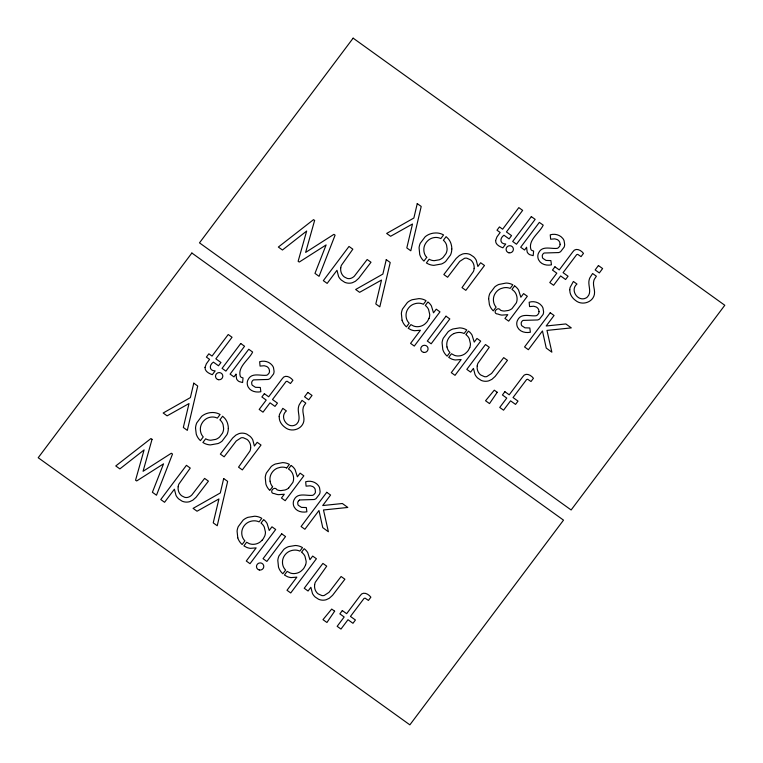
<?xml version="1.0" encoding="UTF-8"?>
<svg xmlns="http://www.w3.org/2000/svg" width="763" height="763" viewBox="0 0 763 763"><rect width="100%" height="100%" fill="white"/><g stroke="black" fill="none" stroke-linecap="round" stroke-linejoin="round"><path stroke-width="1.14" d="M426.746 257.341L423.942 261.08L422.979 260.135A15.165 14.84 -17.6 0 1 419.726 254.489L419.078 247.794A15.718 15.384 -17.6 0 1 420.27 243.283L425.134 236.807A15.727 15.394 -17.6 0 1 429.903 234.041L431.448 233.554A18.455 18.054 -17.6 0 1 433.785 233.096L435.854 232.953A15.165 14.84 -17.6 0 1 442.34 234.317L443.561 234.947L440.823 238.581A10.806 10.577 -17.6 0 0 434.385 237.56A12.771 12.494 -17.6 0 0 432.783 237.903L432.23 238.066A11.407 11.159 -17.6 0 0 428.31 240.269L427.07 241.489A14.259 13.953 -17.6 0 0 425.945 242.911L425.048 244.437A11.731 11.483 -17.6 0 0 423.866 248.795L423.875 250.55A13.877 13.581 -17.6 0 0 424.075 252.057L424.276 252.934A10.568 10.339 -17.6 0 0 426.736 257.35M272.61 486.689L269.816 490.418L269.358 489.96A15.374 15.041 -17.6 0 1 265.886 484.038L265.238 477.466A15.537 15.203 -17.6 0 1 266.411 472.965L271.256 466.508A15.785 15.451 -17.6 0 1 275.3 464.038L282.606 462.626A14.955 14.631 -17.6 0 1 289.377 464.352L286.659 467.986M291.123 465.43L288.481 468.959L290.264 470.37A10.93 10.692 -17.6 0 1 292.725 473.976L293.24 475.587A13.343 13.057 -17.6 0 1 293.536 477.323L293.602 478.487A11.226 10.987 -17.6 0 1 292.878 482.388L288.567 488.139M514.615 285.877L511.963 289.396L513.747 290.808A10.93 10.692 -17.6 0 1 516.208 294.413L516.723 296.025A13.343 13.057 -17.6 0 1 517.028 297.761L517.085 298.924A11.226 10.987 -17.6 0 1 516.36 302.825L512.049 308.576A11.416 11.168 -17.6 0 1 508.473 310.455L504.4 311.046A10.816 10.577 -17.6 0 1 500.566 310.264C497.734 305.429 491.372 313.831 498.086 314.089A13.686 13.4 -17.6 0 0 501.911 315.109L507.786 314.671L504.944 318.457L508.673 321.137L527.328 296.273L523.599 293.593L520.862 297.246L518.573 290.035A14.249 13.944 -17.6 0 0 516.046 287.012L514.787 286.001M262.186 540.118L260.441 541.778A11.598 11.35 -17.6 0 1 256.33 543.866A12.466 12.198 -17.6 0 1 254.604 544.219L253.478 544.315A10.634 10.415 -17.6 0 1 249.167 543.599L246.64 542.245L243.902 545.888L246.687 547.395A13.677 13.391 -17.6 0 0 250.426 548.339L256.149 547.882L246.287 561.015L250.016 563.695L275.691 529.484L271.962 526.804L269.225 530.457L267.117 523.552A14.344 14.039 -17.6 0 0 264.246 520.07L263.655 519.584L261.022 523.084L261.442 523.418A10.997 10.758 -17.6 0 1 264.284 527.109L265.429 532.03A10.901 10.672 -17.6 0 1 264.761 535.96L263.359 538.621A15.422 15.088 -17.6 0 1 262.186 540.118M299.611 499.956L314.194 499.517A7.487 7.325 -17.6 0 0 316.082 498.592L319.573 494.062A8.832 8.641 -17.6 0 0 320.107 491.42L319.544 487.748A9.022 8.822 -17.6 0 0 318.219 485.382C315.31 481.701 310.093 480.385 305.677 481.787L306.087 486.155L310.207 485.802L312.63 486.498A5.999 5.875 -17.6 0 1 314.089 487.595L314.423 487.967A5.122 5.007 -17.6 0 1 315.157 489.245L315.443 492.116A4.187 4.101 -17.6 0 1 314.938 493.384L313.717 494.729A4.044 3.949 -17.6 0 1 312.534 495.33C306.259 496.017 297.417 492.221 294.003 499.956A7.535 7.372 -17.6 0 0 293.335 502.207L293.269 502.989A8.841 8.651 -17.6 0 0 293.393 504.629A8.116 7.945 -17.6 0 0 294.194 507.004C296.54 511.563 302.215 512.746 306.888 511.801L306.325 507.538L301.499 507.385L298.333 505.316A4.025 3.939 -17.6 0 1 297.847 504.257L297.704 502.722A3.491 3.414 -17.6 0 1 298.018 501.653A4.034 3.949 -17.6 0 1 298.686 500.671M454.128 333.517L455.807 332.935A14.278 13.972 -17.6 0 1 457.485 332.592L458.439 332.487A10.94 10.711 -17.6 0 1 464.114 333.526L466.794 329.959L465.564 329.311A14.859 14.535 -17.6 0 0 459.65 327.88L452.907 328.996A15.832 15.498 -17.6 0 0 448.129 331.762L443.265 338.247A15.575 15.241 -17.6 0 0 442.082 342.759L442.788 349.473A15.336 15.012 -17.6 0 0 446.145 355.196L447.137 356.149L449.912 352.449A10.93 10.692 -17.6 0 1 446.994 346.984M291.304 465.554L292.563 466.575A14.249 13.944 -17.6 0 1 295.09 469.598L297.379 476.808L300.117 473.155L303.846 475.835L285.181 500.7L281.461 498.02L284.303 494.233L278.428 494.672A13.686 13.4 -17.6 0 1 274.594 493.651C268.118 493.527 273.993 484.925 277.083 489.827A10.816 10.577 -17.6 0 0 280.918 490.609L284.99 490.008A11.416 11.168 -17.6 0 0 288.567 488.139M402.063 320.212L401.367 313.488A15.575 15.241 -17.6 0 1 402.549 308.977L407.404 302.491A15.832 15.498 -17.6 0 1 412.182 299.725L418.925 298.619A14.859 14.535 -17.6 0 1 424.848 300.04L426.069 300.698L423.379 304.275A10.94 10.711 -17.6 0 0 417.714 303.226L416.77 303.321A14.278 13.972 -17.6 0 0 415.091 303.674L413.412 304.246A11.588 11.34 -17.6 0 0 409.636 306.802L408.844 307.68A13.515 13.229 -17.6 0 0 407.804 309.129L407.509 309.625A11.731 11.483 -17.6 0 0 406.069 314.451L406.05 315.605A13.791 13.496 -17.6 0 0 406.202 317.255L406.278 317.723A10.93 10.692 -17.6 0 0 409.178 323.197L406.421 326.879L405.43 325.925A15.336 15.012 -17.6 0 1 402.063 320.212M237.779 537.839L237.083 531.115A15.575 15.241 -17.6 0 1 238.266 526.604L243.13 520.118A15.832 15.498 -17.6 0 1 247.908 517.352L254.651 516.236A14.859 14.535 -17.6 0 1 260.565 517.667L261.785 518.315L259.096 521.902A10.94 10.711 -17.6 0 0 253.44 520.852L252.486 520.948A14.278 13.972 -17.6 0 0 250.808 521.291L249.129 521.873A11.588 11.34 -17.6 0 0 245.352 524.429L244.561 525.297A13.515 13.229 -17.6 0 0 243.521 526.747L243.235 527.252A11.731 11.483 -17.6 0 0 241.785 532.078L241.766 533.232A13.791 13.496 -17.6 0 0 241.919 534.882L241.995 535.34A10.93 10.692 -17.6 0 0 244.894 540.824L242.138 544.505L241.146 543.542A15.336 15.012 -17.6 0 1 237.779 537.839M446.994 346.984L446.918 346.526A13.791 13.496 -17.6 0 1 446.775 344.876L446.794 343.722A11.731 11.483 -17.6 0 1 448.234 338.896L448.53 338.391A13.515 13.229 -17.6 0 1 449.569 336.941L450.351 336.073A11.588 11.34 -17.6 0 1 454.128 333.517M282.491 562.493L282.51 561.339A11.731 11.483 -17.6 0 1 283.95 556.513L284.246 556.017A13.515 13.229 -17.6 0 1 285.286 554.567L286.068 553.7A11.588 11.34 -17.6 0 1 289.845 551.134L291.523 550.562A14.278 13.972 -17.6 0 1 293.211 550.218L294.156 550.113A10.94 10.711 -17.6 0 1 299.83 551.144L302.51 547.586L301.28 546.937A14.859 14.535 -17.6 0 0 295.367 545.497L288.624 546.613A15.832 15.498 -17.6 0 0 283.846 549.379L278.981 555.865A15.575 15.241 -17.6 0 0 277.808 560.376L278.505 567.1A15.336 15.012 -17.6 0 0 281.862 572.813L282.854 573.766L285.629 570.075A10.93 10.692 -17.6 0 1 282.711 564.61L282.634 564.143A13.791 13.496 -17.6 0 1 282.491 562.493M298.6 500.805A3.491 3.414 -17.6 0 1 299.516 500.089M272.591 486.718A11.073 10.835 -17.6 0 1 270.102 481.215M270.083 481.215A13.887 13.591 -17.6 0 1 269.94 479.593L269.959 478.439A11.664 11.416 -17.6 0 1 271.123 474.1L271.695 473.089A13.581 13.295 -17.6 0 1 272.734 471.629L273.526 470.752A11.55 11.302 -17.6 0 1 277.303 468.186L280.174 467.357A11.445 11.197 -17.6 0 1 286.678 467.929M279.182 416.617L279.392 419.068A12.675 12.399 -17.6 0 0 280.994 423.141L281.347 423.675A15.479 15.146 -17.6 0 0 284.933 427.299C291.161 432.716 302.129 429.512 303.808 421.31C304.685 416.636 301.824 411.944 303.293 407.337A9.137 8.946 -17.6 0 1 303.817 406.078L305.782 403.102L302.014 400.384L299.325 404.609A12.342 12.074 -17.6 0 0 298.743 406.069C296.759 411.801 301.652 418.725 296.979 423.646A6.094 5.961 -17.6 0 1 295.51 424.829C287.594 429.207 278.943 417.056 286.383 410.923L282.796 408.348L279.554 414.271A9.957 9.738 -17.6 0 0 279.182 416.617M569.77 289.73L569.98 292.181A12.675 12.399 -17.6 0 0 571.592 296.254L571.945 296.788A15.479 15.146 -17.6 0 0 575.521 300.412C581.749 305.839 592.717 302.625 594.396 294.423C595.283 289.749 592.422 285.057 593.891 280.45A9.137 8.946 -17.6 0 1 594.415 279.191L596.38 276.216L592.603 273.507L589.923 277.732A12.342 12.074 -17.6 0 0 589.341 279.182C587.357 284.914 592.241 291.838 587.567 296.759A6.094 5.961 -17.6 0 1 586.108 297.942C578.182 302.32 569.541 290.169 576.971 284.036L573.385 281.461L570.142 287.384A9.957 9.738 -17.6 0 0 569.77 289.73M488.663 298.695L489.379 304.475A15.374 15.041 -17.6 0 0 492.841 310.407L493.299 310.856L496.103 307.136A11.073 10.835 -17.6 0 1 493.585 301.652A13.887 13.591 -17.6 0 1 493.423 300.04L493.442 298.877A11.664 11.416 -17.6 0 1 494.605 294.537L495.177 293.526A13.581 13.295 -17.6 0 1 496.217 292.067L497.009 291.189A11.55 11.302 -17.6 0 1 500.795 288.633L503.656 287.794A11.445 11.197 -17.6 0 1 510.161 288.376L512.86 284.799A14.955 14.631 -17.6 0 0 506.098 283.054L498.783 284.475A15.785 15.451 -17.6 0 0 494.739 286.945L489.894 293.402A15.537 15.203 -17.6 0 0 488.721 297.904L488.663 298.695M205.018 367.423C204.742 371.486 209.081 373.536 212.314 374.681L215.156 370.894C209.138 370.952 208.938 365.038 213.392 362.12L218.495 365.782L220.965 362.501L215.853 358.829L232.047 337.256L228.232 334.509L212.038 356.083L208.862 353.803L206.392 357.094L209.567 359.373L206.344 363.827L205.018 367.423M235.977 374.204L236.568 378.791A5.503 5.389 -17.6 0 0 237.474 380.232L238.113 380.842A6.123 5.99 -17.6 0 0 239.286 381.614L242.605 382.549L243.025 377.933L241.385 377.38A3.453 3.386 -17.6 0 1 240.307 376.321C237.312 366.726 249.253 359.487 252.62 352.039L248.748 349.254L230.092 374.118L233.955 376.893L235.977 374.204M495.607 240.536C495.34 244.608 499.67 246.649 502.903 247.803L505.745 244.017C499.727 244.065 499.527 238.151 503.981 235.233L509.083 238.905L511.553 235.614L506.441 231.942L522.645 210.369L518.821 207.622L502.626 229.205L499.45 226.916L496.99 230.207L500.166 232.486L496.932 236.95L495.607 240.536M526.565 247.317L527.157 251.904A5.503 5.389 -17.6 0 0 528.072 253.354L528.702 253.965A6.123 5.99 -17.6 0 0 529.875 254.728L533.194 255.662L533.614 251.046L531.973 250.493A3.453 3.386 -17.6 0 1 530.905 249.434C527.91 239.84 539.842 232.61 543.208 225.152L539.346 222.376L520.681 247.231L524.543 250.016L526.565 247.317M195.528 428.138L196.244 434.052A15.165 14.84 -17.6 0 0 199.486 439.698L200.45 440.642L203.263 436.903A10.568 10.339 -17.6 0 1 200.803 432.487L200.593 431.62A13.877 13.581 -17.6 0 1 200.392 430.103L200.383 428.358A11.731 11.483 -17.6 0 1 201.566 423.999L202.462 422.473A14.259 13.953 -17.6 0 1 203.578 421.042L204.827 419.831A11.407 11.159 -17.6 0 1 208.747 417.628L209.3 417.466A12.771 12.494 -17.6 0 1 210.893 417.132A10.806 10.577 -17.6 0 1 217.35 418.124L220.078 414.5L218.857 413.88A15.165 14.84 -17.6 0 0 212.372 412.506L210.292 412.659A18.455 18.054 -17.6 0 0 207.965 413.117L206.42 413.603A15.727 15.394 -17.6 0 0 201.651 416.36L196.787 422.845A15.718 15.384 -17.6 0 0 195.595 427.356L195.528 428.138M228.309 428.529L228.28 429.311A15.785 15.441 -17.6 0 1 227.002 434.586L222.138 441.062A15.718 15.384 -17.6 0 1 218.094 443.532L210.407 444.905A15.012 14.688 -17.6 0 1 204.837 443.561L202.891 442.502L205.676 438.792A10.548 10.32 -17.6 0 0 210.798 440.232L215.719 439.383A11.645 11.388 -17.6 0 0 219.62 436.989L222.453 433.231A11.397 11.159 -17.6 0 0 223.626 428.367L223.082 424.648A10.711 10.482 -17.6 0 0 220.278 420.175L219.897 419.841L222.615 416.226L224.742 418.286A14.983 14.659 -17.6 0 1 227.517 423.227L228.042 425.363A18.369 17.978 -17.6 0 1 228.299 427.728L228.309 428.529M451.791 248.967L451.763 249.749A15.785 15.441 -17.6 0 1 450.494 255.023L445.621 261.499A15.718 15.384 -17.6 0 1 441.577 263.969L433.889 265.352A15.012 14.688 -17.6 0 1 428.329 263.998L426.374 262.939L429.159 259.229A10.548 10.32 -17.6 0 0 434.281 260.669L439.202 259.821A11.645 11.388 -17.6 0 0 443.103 257.436L445.935 253.669A11.397 11.159 -17.6 0 0 447.108 248.805L446.565 245.085A10.711 10.482 -17.6 0 0 443.761 240.612L443.389 240.278L446.097 236.664L448.224 238.724A14.983 14.659 -17.6 0 1 451 243.664L451.524 245.8A18.369 17.978 -17.6 0 1 451.782 248.166L451.791 248.967M269.511 371.133L269.415 372.048A4.187 4.101 -17.6 0 1 268.91 373.317L267.679 374.671A4.044 3.949 -17.6 0 1 266.506 375.262C260.231 375.949 251.38 372.153 247.975 379.898A7.535 7.372 -17.6 0 0 247.298 382.139L247.241 382.931A8.841 8.651 -17.6 0 0 247.355 384.562A8.116 7.945 -17.6 0 0 248.166 386.946C250.512 391.495 256.187 392.678 260.851 391.734L260.297 387.47L255.471 387.318L252.305 385.248A4.025 3.939 -17.6 0 1 251.819 384.19L251.676 382.654A3.491 3.414 -17.6 0 1 251.99 381.586A4.034 3.949 -17.6 0 1 252.658 380.613A3.529 3.453 -17.6 0 1 253.583 379.888L268.166 379.449A7.487 7.325 -17.6 0 0 270.054 378.524L273.545 373.994A8.832 8.641 -17.6 0 0 274.079 371.352L273.507 367.68A9.022 8.822 -17.6 0 0 272.191 365.315C269.282 361.633 264.065 360.317 259.649 361.729L260.059 366.087L264.179 365.735L266.602 366.44A5.999 5.875 -17.6 0 1 268.061 367.528L268.395 367.909A5.122 5.007 -17.6 0 1 269.129 369.178L269.511 371.133M539.021 311.638L538.926 312.553A4.187 4.101 -17.6 0 1 538.43 313.822L537.2 315.176A4.044 3.949 -17.6 0 1 536.017 315.768C529.741 316.454 520.9 312.658 517.495 320.393A7.535 7.372 -17.6 0 0 516.818 322.644L516.751 323.436A8.841 8.651 -17.6 0 0 516.875 325.067A8.116 7.945 -17.6 0 0 517.676 327.441C520.032 332 525.697 333.183 530.371 332.239L529.818 327.976L524.982 327.823L521.816 325.753A4.025 3.939 -17.6 0 1 521.329 324.695L521.196 323.159A3.491 3.414 -17.6 0 1 521.501 322.091A4.034 3.949 -17.6 0 1 522.169 321.118A3.529 3.453 -17.6 0 1 523.103 320.393L537.686 319.955A7.487 7.325 -17.6 0 0 539.565 319.029L543.056 314.499A8.832 8.641 -17.6 0 0 543.59 311.857L543.027 308.185A9.022 8.822 -17.6 0 0 541.701 305.82C538.792 302.138 533.575 300.822 529.169 302.234L529.57 306.592L533.699 306.24L536.112 306.945A5.999 5.875 -17.6 0 1 537.581 308.033L537.905 308.414A5.122 5.007 -17.6 0 1 538.649 309.683L539.021 311.638M560.099 244.246L560.004 245.171A4.187 4.101 -17.6 0 1 559.508 246.43L558.278 247.784A4.044 3.949 -17.6 0 1 557.095 248.376C550.819 249.062 541.978 245.266 538.573 253.011A7.535 7.372 -17.6 0 0 537.896 255.252L537.829 256.044A8.841 8.651 -17.6 0 0 537.953 257.684A8.116 7.945 -17.6 0 0 538.754 260.059C541.11 264.618 546.775 265.791 551.449 264.847L550.886 260.593L546.06 260.431L542.894 258.361A4.025 3.939 -17.6 0 1 542.407 257.303L542.264 255.767A3.491 3.414 -17.6 0 1 542.579 254.699A4.034 3.949 -17.6 0 1 543.246 253.726A3.529 3.453 -17.6 0 1 544.181 253.011L558.764 252.563A7.487 7.325 -17.6 0 0 560.643 251.637L564.134 247.117A8.832 8.641 -17.6 0 0 564.668 244.465L564.105 240.803A9.022 8.822 -17.6 0 0 562.779 238.428C559.87 234.746 554.653 233.44 550.237 234.842L550.648 239.21L554.777 238.857L557.19 239.553A5.999 5.875 -17.6 0 1 558.659 240.65L558.983 241.022A5.122 5.007 -17.6 0 1 559.727 242.291L560.099 244.246M178.18 486.746L178.122 487.29A12.084 11.826 -17.6 0 0 178.122 488.978L178.189 489.541A10.224 10.005 -17.6 0 0 179.41 493.165L179.696 493.623A9.061 8.87 -17.6 0 0 181.909 495.931L184.56 497.266A6.39 6.247 -17.6 0 0 185.886 497.505A6.104 5.98 -17.6 0 0 188.041 497.276L188.89 496.98A9.328 9.127 -17.6 0 0 191.837 494.987L204.608 478.391L208.423 481.138L196.11 497.228L192.848 500.156L189.853 501.596A10.625 10.396 -17.6 0 1 186.716 502.092A11.378 11.13 -17.6 0 1 185.104 501.997A10.987 10.758 -17.6 0 1 182.052 501.138L178.742 498.954A12.942 12.666 -17.6 0 1 176.005 495.406L174.393 489.197L164.57 502.292L160.755 499.546L186.43 465.325L190.254 468.072L178.838 484.171A10.177 9.957 -17.6 0 0 178.256 486.212L178.18 486.746M250.655 447.948L250.522 449.026A10.177 9.957 -17.6 0 1 249.94 451.067L238.533 467.166L242.348 469.913L261.013 445.048L257.188 442.302L254.384 446.05L252.772 439.831A12.942 12.666 -17.6 0 0 250.035 436.293L246.726 434.099A10.987 10.758 -17.6 0 0 243.674 433.25A11.378 11.13 -17.6 0 0 242.062 433.155A10.625 10.396 -17.6 0 0 238.924 433.642L235.929 435.082L232.667 438.019L220.354 454.109L224.131 456.818L236.263 440.957L241.032 437.857A5.761 5.637 -17.6 0 1 243.34 437.752L246.954 439.374A8.479 8.298 -17.6 0 1 248.461 440.776L249.367 442.082A10.262 10.043 -17.6 0 1 250.598 445.706L250.655 446.26A12.084 11.826 -17.6 0 1 250.655 447.948M340.756 267.861L340.699 268.404A12.084 11.826 -17.6 0 0 340.708 270.092L340.765 270.646A10.224 10.005 -17.6 0 0 341.986 274.27L342.272 274.737A9.061 8.87 -17.6 0 0 344.494 277.045L347.146 278.371A6.39 6.247 -17.6 0 0 348.462 278.609A6.104 5.98 -17.6 0 0 350.618 278.39L351.466 278.085A9.328 9.127 -17.6 0 0 354.413 276.101L367.184 259.496L370.999 262.243L358.686 278.333L355.424 281.261L352.43 282.701A10.625 10.396 -17.6 0 1 349.301 283.197A11.378 11.13 -17.6 0 1 347.68 283.102A10.987 10.758 -17.6 0 1 344.638 282.253L341.319 280.059A12.942 12.666 -17.6 0 1 338.581 276.521L336.979 270.302L327.146 283.397L323.331 280.65L349.006 246.439L352.83 249.186L341.414 265.286A10.177 9.957 -17.6 0 0 340.832 267.317L340.756 267.861M314.642 584.83L314.594 585.374A12.084 11.826 -17.6 0 0 314.594 587.062L314.652 587.624A10.262 10.043 -17.6 0 0 315.872 591.249L316.779 592.546A8.479 8.298 -17.6 0 0 318.285 593.948L321.91 595.569A5.761 5.637 -17.6 0 0 324.218 595.464L328.977 592.365L341.118 576.504L344.895 579.222L332.573 595.312L329.32 598.24L326.326 599.68A10.625 10.396 -17.6 0 1 323.188 600.176A11.378 11.13 -17.6 0 1 321.576 600.08A10.987 10.758 -17.6 0 1 318.524 599.222L315.205 597.038A12.942 12.666 -17.6 0 1 312.468 593.49L310.865 587.281L308.061 591.02L304.237 588.273L322.902 563.409L326.717 566.156L315.31 582.255A10.177 9.957 -17.6 0 0 314.728 584.296L314.642 584.83M474.138 268.385L474.004 269.473A10.177 9.957 -17.6 0 1 473.422 271.504L462.016 287.603L465.831 290.35L484.495 265.486L480.671 262.749L477.867 266.487L476.265 260.278A12.942 12.666 -17.6 0 0 473.527 256.73L470.208 254.537A10.987 10.758 -17.6 0 0 467.156 253.688A11.378 11.13 -17.6 0 0 465.544 253.593A10.625 10.396 -17.6 0 0 462.407 254.079L459.412 255.529L456.16 258.457L443.837 274.546L447.614 277.255L459.746 261.394L464.514 258.295A5.761 5.637 -17.6 0 1 466.822 258.19L470.447 259.811A8.479 8.298 -17.6 0 1 471.954 261.213L472.86 262.52A10.262 10.043 -17.6 0 1 474.081 266.144L474.138 266.697A12.084 11.826 -17.6 0 1 474.138 268.385M477.228 365.935L477.171 366.488A12.084 11.826 -17.6 0 0 477.171 368.176L477.228 368.729A10.262 10.043 -17.6 0 0 478.449 372.354L479.355 373.66A8.479 8.298 -17.6 0 0 480.871 375.062L484.486 376.674A5.761 5.637 -17.6 0 0 486.794 376.579L491.563 373.479L503.694 357.618L507.471 360.327L495.158 376.417L491.897 379.345L488.902 380.785A10.625 10.396 -17.6 0 1 485.764 381.281A11.378 11.13 -17.6 0 1 484.152 381.185A10.987 10.758 -17.6 0 1 481.1 380.336L477.791 378.143A12.942 12.666 -17.6 0 1 475.053 374.595L473.441 368.386L470.637 372.125L466.813 369.387L485.478 344.523L489.293 347.27L477.886 363.36A10.177 9.957 -17.6 0 0 477.304 365.401L477.228 365.935M193.773 383.169L190.388 397.59L163.168 413.002L167.116 415.845L189.014 403.56L183.32 427.48L187.316 430.361L197.722 386.011L193.773 383.169M223.683 478.544L220.297 492.965L193.077 508.377L197.035 511.22L218.933 498.945L213.23 522.865L217.236 525.745L227.641 481.396L223.683 478.544M386.259 259.658L382.873 274.079L355.653 289.492L359.611 292.334L381.51 280.05L375.806 303.97L379.812 306.85L390.217 262.501L386.259 259.658M417.256 203.607L413.87 218.027L386.65 233.44L390.608 236.282L412.506 223.998L406.803 247.927L410.799 250.798L421.214 206.449L417.256 203.607M152.037 439.345L143.062 471.305L171.36 453.232L172.505 454.061L156.491 495.216L152.4 492.278L163.54 463.837L136.663 480.967L135.556 480.175L144.093 449.922L119.867 468.892L115.766 465.955L150.931 438.553L152.037 439.345M314.614 220.45L305.639 252.419L333.936 234.336L335.091 235.166L319.068 276.33L314.976 273.383L326.116 244.942L299.239 262.071L298.133 261.28L306.669 231.036L282.444 250.006L278.352 247.059L313.507 219.658L314.614 220.45M305.477 565.221L304.084 567.891A15.422 15.088 -17.6 0 1 302.911 569.389L301.156 571.039A11.598 11.35 -17.6 0 1 297.045 573.127A12.466 12.198 -17.6 0 1 295.31 573.48L294.156 573.585A10.606 10.377 -17.6 0 1 290.283 573.003L287.165 571.373L284.427 575.016L287.25 576.599A13.686 13.391 -17.6 0 0 291.056 577.591L296.864 577.143L287.002 590.285L290.732 592.965L316.407 558.745L312.687 556.074L309.95 559.718L307.766 552.698A14.297 13.992 -17.6 0 0 305.381 549.713L304.179 548.702L301.547 552.212L301.986 552.546A11.006 10.777 -17.6 0 1 304.971 556.294L306.154 561.291A10.901 10.672 -17.6 0 1 305.486 565.221M429.044 318.333L427.642 320.994A15.422 15.088 -17.6 0 1 426.469 322.501L424.724 324.151A11.598 11.35 -17.6 0 1 420.613 326.24A12.466 12.198 -17.6 0 1 418.887 326.593L417.752 326.688A10.634 10.415 -17.6 0 1 413.451 325.973L410.923 324.618L408.186 328.262L410.971 329.778A13.677 13.391 -17.6 0 0 414.71 330.713L420.432 330.255L410.57 343.398L414.29 346.078L439.974 311.857L436.245 309.177L433.508 312.83L431.4 305.925A14.344 14.039 -17.6 0 0 428.52 302.453L427.929 301.957L425.306 305.467L425.716 305.791A10.997 10.758 -17.6 0 1 428.568 309.482L429.712 314.404A10.901 10.672 -17.6 0 1 429.044 318.333M469.76 347.604L468.368 350.265A15.422 15.088 -17.6 0 1 467.194 351.762L465.44 353.422A11.598 11.35 -17.6 0 1 461.329 355.51A12.466 12.198 -17.6 0 1 459.593 355.863L458.439 355.959A10.606 10.377 -17.6 0 1 454.557 355.386L451.448 353.746L448.711 357.399L451.534 358.972A13.686 13.391 -17.6 0 0 455.33 359.964L461.148 359.526L451.286 372.659L455.015 375.339L480.69 341.128L476.97 338.448L474.224 342.101L472.049 335.081A14.297 13.992 -17.6 0 0 469.655 332.096L468.463 331.085L465.831 334.585L466.269 334.919A11.006 10.777 -17.6 0 1 469.255 338.667L470.428 343.665A10.901 10.672 -17.6 0 1 469.76 347.604M334.642 611.182L326.936 622.494L322.978 619.651L331.695 609.065L334.642 611.182M497.218 392.287L489.512 403.598L485.554 400.756L494.281 390.17L497.218 392.287M191.866 253.02L38.207 457.733L409.865 724.85L563.514 520.137L191.866 253.02M353.135 38.15L199.486 242.863L571.134 509.98L724.793 305.267L353.135 38.15M240.746 343.503L222.081 368.367L225.905 371.114L244.561 346.249L240.746 343.503M264.351 393.689L261.881 396.97L266.211 400.079L259.191 409.426L263.006 412.173L270.026 402.826L274.995 406.393L277.465 403.112L272.496 399.535L286.068 381.529L287.136 381.252L290.465 383.522L292.897 380.279C290.426 376.912 284.809 374.061 282.129 378.868L268.671 396.798L264.351 393.689M307.842 392.43L304.551 396.808L308.738 399.822L312.029 395.434L307.842 392.43M281.719 533.814L263.054 558.678L266.878 561.425L285.534 536.561L281.719 533.814M446.002 316.197L427.337 341.051L431.162 343.798L449.817 318.934L446.002 316.197M531.334 216.616L512.679 241.48L516.494 244.227L535.159 219.362L531.334 216.616M326.755 492.307L301.08 526.518L304.895 529.264L318.972 510.514L322.759 527.634L328.386 531.754L323.483 509.97L347.833 507.452L342.358 503.513L322.701 505.545L330.579 495.053L326.755 492.307M554.939 266.802L552.479 270.083L556.799 273.192L549.78 282.548L553.604 285.286L560.624 275.939L565.593 279.506L568.053 276.225L563.084 272.649L576.666 254.642L577.734 254.365L581.053 256.635L583.485 253.392C581.015 250.026 575.407 247.183 572.717 251.981L559.269 269.911L554.939 266.802M550.247 312.744L524.562 346.955L528.377 349.702L542.455 330.951L546.251 348.081L551.868 352.191L546.976 330.408L571.315 327.89L565.841 323.951L546.184 325.982L554.062 315.491L550.247 312.744M598.43 265.543L595.15 269.921L599.337 272.935L602.617 268.557L598.43 265.543M504.896 391.696L502.426 394.976L506.756 398.086L499.736 407.442L503.551 410.179L510.571 400.833L515.54 404.4L518.01 401.119L513.041 397.542L526.613 379.535L527.681 379.259L531.01 381.529L533.442 378.286C530.972 374.919 525.354 372.077 522.674 376.874L509.217 394.805L504.896 391.696M342.32 610.581L339.85 613.872L344.18 616.981L337.16 626.328L340.975 629.074L347.995 619.718L352.964 623.295L355.424 620.004L350.455 616.437L364.037 598.43L365.105 598.154L368.434 600.424L370.866 597.181C368.395 593.814 362.778 590.963 360.098 595.76L346.64 613.69L342.32 610.581M218.323 379.688A3.672 3.586 -17.6 0 0 222.672 375.091A3.672 3.586 -17.6 0 0 216.492 373.746A3.672 3.586 -17.6 0 0 218.323 379.688M259.296 569.999A3.672 3.586 -17.6 0 0 263.645 565.402A3.672 3.586 -17.6 0 0 257.465 564.057A3.672 3.586 -17.6 0 0 259.296 569.999M508.921 252.801A3.672 3.586 -17.6 0 0 513.261 248.213A3.672 3.586 -17.6 0 0 507.08 246.859A3.672 3.586 -17.6 0 0 508.921 252.801M423.579 352.382A3.672 3.586 -17.6 0 0 427.929 347.785A3.672 3.586 -17.6 0 0 421.748 346.44A3.672 3.586 -17.6 0 0 423.579 352.382"/></g></svg>
